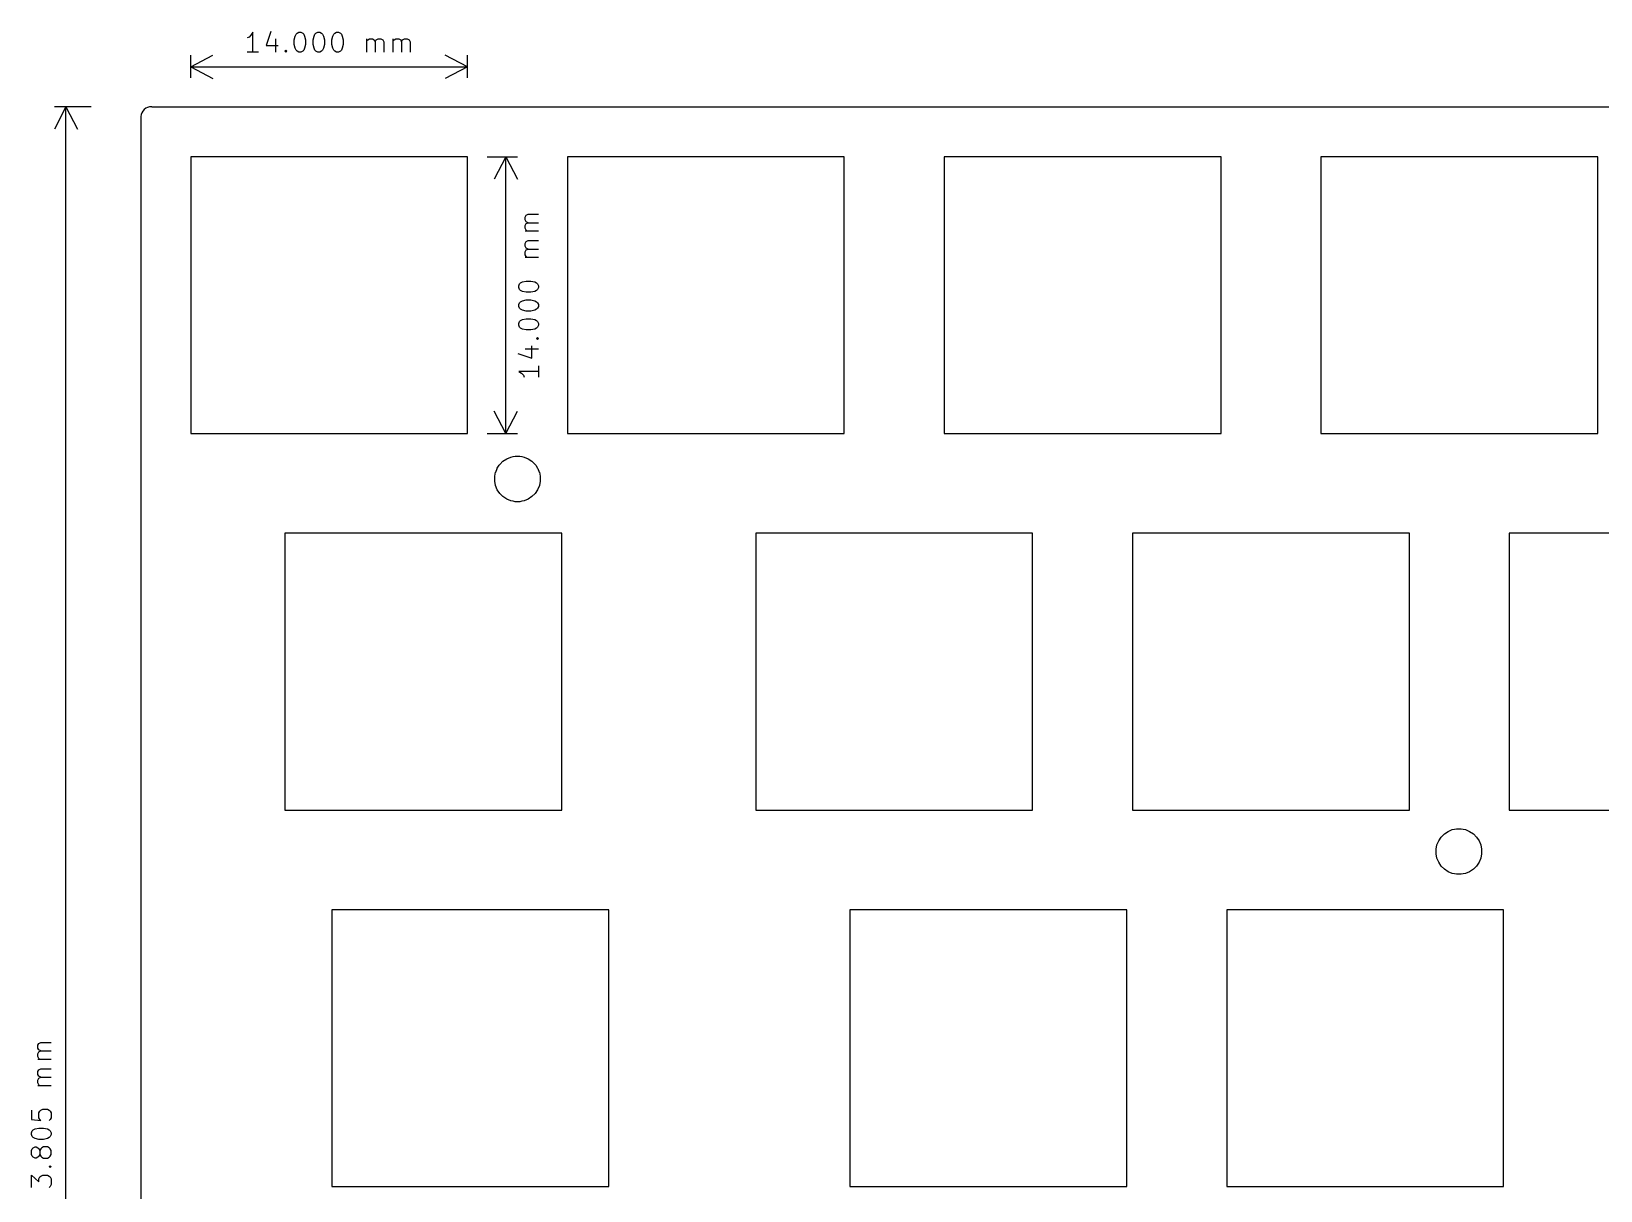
# Model space of a CAD drawing. Extents: x -39 to 106, y -122 to -6.
# Drawn here: x -37.7 to 41.6, y -64.4 to -5.8 of the extents above; entities that cross this region are included whole.
import ezdxf

# ---------------------------------------------------------------- set-up
doc = ezdxf.new("R2010")
doc.units = 0
doc.layers.add('BLACK', color=7, linetype='CONTINUOUS')

msp = doc.modelspace()

# ---------------------------------------------------------------- linework, layer by layer
at = {"layer": 'BLACK', "linetype": 'CONTINUOUS'}
for p, q in [((-26.7101, -6.04048), (-26.8054, -6.0881)), ((-26.6149, -5.94524), (-26.7101, -6.04048)), ((-26.5196, -5.80238), (-26.6149, -5.94524)), ((-26.5196, -6.80238), (-26.5196, -5.80238)), ((-25.6149, -5.75476), (-25.853, -6.46905)), ((-25.3768, -6.13571), (-25.3768, -6.80238)), ((-24.4244, -6.18333), (-24.3768, -5.99286)), ((-24.4244, -6.42143), (-24.4244, -6.18333)), ((-24.3768, -5.99286), (-24.3292, -5.89762)), ((-24.3292, -5.89762), (-24.2815, -5.85)), ((-24.2815, -5.85), (-24.1863, -5.80238)), ((-24.1863, -5.80238), (-24.0911, -5.80238)), ((-24.0911, -5.80238), (-23.9958, -5.85)), ((-23.9958, -5.85), (-23.9482, -5.89762)), ((-23.9482, -5.89762), (-23.9006, -5.99286)), ((-23.9006, -5.99286), (-23.853, -6.18333)), ((-23.853, -6.18333), (-23.853, -6.42143)), ((-23.472, -6.18333), (-23.4244, -5.99286)), ((-23.472, -6.42143), (-23.472, -6.18333)), ((-23.4244, -5.99286), (-23.3768, -5.89762)), ((-23.3768, -5.89762), (-23.3292, -5.85)), ((-23.3292, -5.85), (-23.2339, -5.80238)), ((-23.2339, -5.80238), (-23.1387, -5.80238)), ((-23.1387, -5.80238), (-23.0435, -5.85)), ((-23.0435, -5.85), (-22.9958, -5.89762)), ((-22.9958, -5.89762), (-22.9482, -5.99286)), ((-22.9482, -5.99286), (-22.9006, -6.18333)), ((-22.9006, -6.18333), (-22.9006, -6.42143)), ((-22.5196, -6.18333), (-22.472, -5.99286)), ((-22.5196, -6.42143), (-22.5196, -6.18333)), ((-22.472, -5.99286), (-22.4244, -5.89762)), ((-22.4244, -5.89762), (-22.3768, -5.85)), ((-22.3768, -5.85), (-22.2815, -5.80238)), ((-22.2815, -5.80238), (-22.1863, -5.80238)), ((-22.1863, -5.80238), (-22.0911, -5.85)), ((-22.0911, -5.85), (-22.0435, -5.89762)), ((-22.0435, -5.89762), (-21.9958, -5.99286)), ((-21.9958, -5.99286), (-21.9482, -6.18333)), ((-21.9482, -6.18333), (-21.9482, -6.42143)), ((-20.7577, -6.80238), (-20.7577, -6.13571)), ((-20.7577, -6.23095), (-20.7101, -6.18333)), ((-20.7101, -6.18333), (-20.6149, -6.13571)), ((-20.6149, -6.13571), (-20.472, -6.13571)), ((-20.472, -6.13571), (-20.3768, -6.18333)), ((-20.3768, -6.18333), (-20.3292, -6.27857)), ((-20.3292, -6.27857), (-20.2815, -6.18333)), ((-20.3292, -6.27857), (-20.3292, -6.80238)), ((-20.2815, -6.18333), (-20.1863, -6.13571)), ((-20.1863, -6.13571), (-20.0435, -6.13571)), ((-20.0435, -6.13571), (-19.9482, -6.18333)), ((-19.9482, -6.18333), (-19.9006, -6.27857)), ((-19.9006, -6.27857), (-19.9006, -6.80238)), ((-19.4244, -6.80238), (-19.4244, -6.13571)), ((-19.4244, -6.23095), (-19.3768, -6.18333)), ((-19.3768, -6.18333), (-19.2815, -6.13571)), ((-19.2815, -6.13571), (-19.1387, -6.13571)), ((-19.1387, -6.13571), (-19.0435, -6.18333)), ((-19.0435, -6.18333), (-18.9958, -6.27857)), ((-18.9958, -6.27857), (-18.9482, -6.18333)), ((-18.9958, -6.27857), (-18.9958, -6.80238)), ((-18.9482, -6.18333), (-18.853, -6.13571)), ((-18.853, -6.13571), (-18.7101, -6.13571)), ((-18.7101, -6.13571), (-18.6149, -6.18333)), ((-18.6149, -6.18333), (-18.5673, -6.27857)), ((-18.5673, -6.27857), (-18.5673, -6.80238)), ((-29.6625, -8.1), (-29.6625, -6.96358)), ((-29.6625, -7.55), (-28.536, -6.96358)), ((-26.2339, -6.80238), (-26.8054, -6.80238)), ((-25.853, -6.46905), (-25.2339, -6.46905)), ((-24.9006, -6.75476), (-24.853, -6.70714)), ((-24.853, -6.80238), (-24.9006, -6.75476)), ((-24.853, -6.70714), (-24.8054, -6.75476)), ((-24.853, -6.70714), (-24.853, -6.80238)), ((-24.8054, -6.75476), (-24.853, -6.80238)), ((-24.3768, -6.6119), (-24.4244, -6.42143)), ((-24.3292, -6.70714), (-24.3768, -6.6119)), ((-24.2815, -6.75476), (-24.3292, -6.70714)), ((-24.1863, -6.80238), (-24.2815, -6.75476)), ((-24.0911, -6.80238), (-24.1863, -6.80238)), ((-23.9958, -6.75476), (-24.0911, -6.80238)), ((-23.9482, -6.70714), (-23.9958, -6.75476)), ((-23.9006, -6.6119), (-23.9482, -6.70714)), ((-23.853, -6.42143), (-23.9006, -6.6119)), ((-23.4244, -6.6119), (-23.472, -6.42143)), ((-23.3768, -6.70714), (-23.4244, -6.6119)), ((-23.3292, -6.75476), (-23.3768, -6.70714)), ((-23.2339, -6.80238), (-23.3292, -6.75476)), ((-23.1387, -6.80238), (-23.2339, -6.80238)), ((-23.0435, -6.75476), (-23.1387, -6.80238)), ((-22.9958, -6.70714), (-23.0435, -6.75476)), ((-22.9482, -6.6119), (-22.9958, -6.70714)), ((-22.9006, -6.42143), (-22.9482, -6.6119)), ((-22.472, -6.6119), (-22.5196, -6.42143)), ((-22.4244, -6.70714), (-22.472, -6.6119)), ((-22.3768, -6.75476), (-22.4244, -6.70714)), ((-22.2815, -6.80238), (-22.3768, -6.75476)), ((-22.1863, -6.80238), (-22.2815, -6.80238)), ((-22.0911, -6.75476), (-22.1863, -6.80238)), ((-22.0435, -6.70714), (-22.0911, -6.75476)), ((-21.9958, -6.6119), (-22.0435, -6.70714)), ((-21.9482, -6.42143), (-21.9958, -6.6119)), ((-15.6625, -7.55), (-16.789, -6.96358)), ((-15.6625, -8.1), (-15.6625, -6.96358)), ((-29.6625, -7.55), (-15.6625, -7.55)), ((-29.6625, -7.55), (-28.536, -8.13642)), ((-15.6625, -7.55), (-16.789, -8.13642)), ((-34.695, -9.575), (-36.5564, -9.575)), ((-35.97, -9.575), (-36.5564, -10.7015)), ((-35.97, -113.38), (-35.97, -9.575)), ((-35.97, -9.575), (-35.3836, -10.7015)), ((-32.19, -10.07), (-32.19, -85.22)), ((-31.635, -9.575), (105.475, -9.575)), ((-15.6625, -12.1), (-29.6625, -12.1)), ((-29.6625, -12.1), (-29.6625, -26.1)), ((-15.6625, -26.1), (-15.6625, -12.1)), ((-14.6625, -12.1), (-13.1436, -12.1)), ((-13.73, -12.1), (-14.3164, -13.2265)), ((-13.73, -26.1), (-13.73, -12.1)), ((-13.73, -12.1), (-13.1436, -13.2265)), ((3.3875, -12.1), (-10.6125, -12.1)), ((-10.6125, -12.1), (-10.6125, -26.1)), ((3.3875, -26.1), (3.3875, -12.1)), ((22.4375, -12.1), (8.4375, -12.1)), ((8.4375, -12.1), (8.4375, -26.1)), ((22.4375, -26.1), (22.4375, -12.1)), ((41.4875, -12.1), (27.4875, -12.1)), ((27.4875, -12.1), (27.4875, -26.1)), ((41.4875, -26.1), (41.4875, -12.1)), ((-12.7443, -15.1476), (-12.6967, -15.0524)), ((-12.6967, -15.0524), (-12.6014, -15.0048)), ((-12.6014, -15.0048), (-12.0776, -15.0048)), ((-12.7443, -15.2905), (-12.7443, -15.1476)), ((-12.6967, -15.3857), (-12.7443, -15.2905)), ((-12.7443, -15.5762), (-12.6967, -15.481)), ((-12.7443, -15.719), (-12.7443, -15.5762)), ((-12.6967, -15.8143), (-12.7443, -15.719)), ((-12.0776, -15.8619), (-12.7443, -15.8619)), ((-12.6014, -15.4333), (-12.6967, -15.3857)), ((-12.6967, -15.481), (-12.6014, -15.4333)), ((-12.649, -15.8619), (-12.6967, -15.8143)), ((-12.6014, -15.4333), (-12.0776, -15.4333)), ((-12.7443, -16.481), (-12.6967, -16.3857)), ((-12.7443, -16.6238), (-12.7443, -16.481)), ((-12.6967, -16.719), (-12.7443, -16.6238)), ((-12.6967, -16.3857), (-12.6014, -16.3381)), ((-12.6014, -16.3381), (-12.0776, -16.3381)), ((-12.7443, -16.9095), (-12.6967, -16.8143)), ((-12.7443, -17.0524), (-12.7443, -16.9095)), ((-12.6967, -17.1476), (-12.7443, -17.0524)), ((-12.0776, -17.1952), (-12.7443, -17.1952)), ((-12.6014, -16.7667), (-12.6967, -16.719)), ((-12.6967, -16.8143), (-12.6014, -16.7667)), ((-12.649, -17.1952), (-12.6967, -17.1476)), ((-12.6014, -16.7667), (-12.0776, -16.7667)), ((-13.0776, -18.6238), (-13.03, -18.5286)), ((-13.0776, -18.719), (-13.0776, -18.6238)), ((-13.03, -18.8143), (-13.0776, -18.719)), ((-13.03, -18.5286), (-12.9824, -18.481)), ((-12.9824, -18.8619), (-13.03, -18.8143)), ((-12.9824, -18.481), (-12.8871, -18.4333)), ((-12.8871, -18.9095), (-12.9824, -18.8619)), ((-12.8871, -18.4333), (-12.6967, -18.3857)), ((-12.6967, -18.9571), (-12.8871, -18.9095)), ((-12.6967, -18.3857), (-12.4586, -18.3857)), ((-12.4586, -18.9571), (-12.6967, -18.9571)), ((-12.4586, -18.3857), (-12.2681, -18.4333)), ((-12.2681, -18.9095), (-12.4586, -18.9571)), ((-12.2681, -18.4333), (-12.1729, -18.481)), ((-12.1729, -18.8619), (-12.2681, -18.9095)), ((-12.1729, -18.481), (-12.1252, -18.5286)), ((-12.1252, -18.8143), (-12.1729, -18.8619)), ((-12.1252, -18.5286), (-12.0776, -18.6238)), ((-12.0776, -18.719), (-12.1252, -18.8143)), ((-12.0776, -18.6238), (-12.0776, -18.719)), ((-13.0776, -19.5762), (-13.03, -19.481)), ((-13.0776, -19.6714), (-13.0776, -19.5762)), ((-13.03, -19.7667), (-13.0776, -19.6714)), ((-13.03, -19.481), (-12.9824, -19.4333)), ((-12.9824, -19.8143), (-13.03, -19.7667)), ((-12.9824, -19.4333), (-12.8871, -19.3857)), ((-12.8871, -19.8619), (-12.9824, -19.8143)), ((-12.8871, -19.3857), (-12.6967, -19.3381)), ((-12.6967, -19.3381), (-12.4586, -19.3381)), ((-12.4586, -19.3381), (-12.2681, -19.3857)), ((-12.2681, -19.3857), (-12.1729, -19.4333)), ((-12.1729, -19.8143), (-12.2681, -19.8619)), ((-12.1729, -19.4333), (-12.1252, -19.481)), ((-12.1252, -19.7667), (-12.1729, -19.8143)), ((-12.1252, -19.481), (-12.0776, -19.5762)), ((-12.0776, -19.6714), (-12.1252, -19.7667)), ((-12.0776, -19.5762), (-12.0776, -19.6714)), ((-13.0776, -20.5286), (-13.03, -20.4333)), ((-13.0776, -20.6238), (-13.0776, -20.5286)), ((-13.03, -20.719), (-13.0776, -20.6238)), ((-13.03, -20.4333), (-12.9824, -20.3857)), ((-12.9824, -20.3857), (-12.8871, -20.3381)), ((-12.6967, -19.9095), (-12.8871, -19.8619)), ((-12.8871, -20.3381), (-12.6967, -20.2905)), ((-12.4586, -19.9095), (-12.6967, -19.9095)), ((-12.6967, -20.2905), (-12.4586, -20.2905)), ((-12.2681, -19.8619), (-12.4586, -19.9095)), ((-12.4586, -20.2905), (-12.2681, -20.3381)), ((-12.2681, -20.3381), (-12.1729, -20.3857)), ((-12.1729, -20.3857), (-12.1252, -20.4333)), ((-12.1252, -20.4333), (-12.0776, -20.5286)), ((-12.0776, -20.6238), (-12.1252, -20.719)), ((-12.0776, -20.5286), (-12.0776, -20.6238)), ((-12.9824, -20.7667), (-13.03, -20.719)), ((-12.8871, -20.8143), (-12.9824, -20.7667)), ((-12.6967, -20.8619), (-12.8871, -20.8143)), ((-12.4586, -20.8619), (-12.6967, -20.8619)), ((-12.2681, -20.8143), (-12.4586, -20.8619)), ((-12.1729, -20.7667), (-12.2681, -20.8143)), ((-12.1252, -20.719), (-12.1729, -20.7667)), ((-12.1729, -21.2905), (-12.1252, -21.2429)), ((-12.1252, -21.3381), (-12.1729, -21.2905)), ((-12.1729, -21.2905), (-12.0776, -21.2905)), ((-12.1252, -21.2429), (-12.0776, -21.2905)), ((-12.0776, -21.2905), (-12.1252, -21.3381)), ((-13.1252, -22.0524), (-12.411, -22.2905)), ((-12.7443, -21.8143), (-12.0776, -21.8143)), ((-12.411, -22.2905), (-12.411, -21.6714)), ((-12.0776, -22.9571), (-13.0776, -22.9571)), ((-13.0776, -22.9571), (-12.9348, -23.0524)), ((-12.0776, -22.6714), (-12.0776, -23.2429)), ((-12.9348, -23.0524), (-12.8395, -23.1476)), ((-12.8395, -23.1476), (-12.7919, -23.2429)), ((-13.73, -26.1), (-14.3164, -24.9735)), ((-13.73, -26.1), (-13.1436, -24.9735)), ((-29.6625, -26.1), (-15.6625, -26.1)), ((-14.6625, -26.1), (-13.1436, -26.1)), ((-10.6125, -26.1), (3.3875, -26.1)), ((8.4375, -26.1), (22.4375, -26.1)), ((27.4875, -26.1), (41.4875, -26.1)), ((-14.1575, -27.8548), (-14.0581, -27.706)), ((-14.0581, -27.706), (-14.0315, -27.6663)), ((-14.0315, -27.6663), (-13.8712, -27.506)), ((-13.8712, -27.506), (-13.6827, -27.38)), ((-13.6827, -27.38), (-13.4732, -27.2932)), ((-13.4732, -27.2932), (-13.362, -27.2711)), ((-13.362, -27.2711), (-13.2509, -27.249)), ((-13.2509, -27.249), (-13.0241, -27.249)), ((-13.0241, -27.249), (-12.913, -27.2711)), ((-12.913, -27.2711), (-12.8018, -27.2932)), ((-12.8018, -27.2932), (-12.5923, -27.38)), ((-12.5923, -27.38), (-12.4038, -27.506)), ((-12.4038, -27.506), (-12.2435, -27.6663)), ((-12.2435, -27.6663), (-12.2169, -27.706)), ((-12.2169, -27.706), (-12.1175, -27.8548)), ((-14.2885, -28.2866), (-14.284, -28.2643)), ((-14.2885, -28.5134), (-14.2885, -28.2866)), ((-14.2443, -28.7357), (-14.2885, -28.5134)), ((-14.284, -28.2643), (-14.2443, -28.0643)), ((-14.2443, -28.0643), (-14.2403, -28.0548)), ((-14.2403, -28.0548), (-14.1623, -27.8663)), ((-14.1623, -27.8663), (-14.1575, -27.8548)), ((-12.1175, -27.8548), (-12.1127, -27.8663)), ((-12.1127, -27.8663), (-12.0347, -28.0548)), ((-12.0347, -28.0548), (-12.0307, -28.0643)), ((-12.0307, -28.0643), (-11.9909, -28.2643)), ((-11.9865, -28.5134), (-12.0307, -28.7357)), ((-11.9909, -28.2643), (-11.9865, -28.2866)), ((-11.9865, -28.2866), (-11.9865, -28.5134)), ((-14.1575, -28.9452), (-14.2443, -28.7357)), ((-14.0315, -29.1337), (-14.1575, -28.9452)), ((-13.8712, -29.294), (-14.0315, -29.1337)), ((-13.6827, -29.42), (-13.8712, -29.294)), ((-12.4038, -29.294), (-12.5923, -29.42)), ((-12.2435, -29.1337), (-12.4038, -29.294)), ((-12.1175, -28.9452), (-12.2435, -29.1337)), ((-12.0307, -28.7357), (-12.1175, -28.9452)), ((-13.4732, -29.5068), (-13.6827, -29.42)), ((-13.362, -29.5289), (-13.4732, -29.5068)), ((-13.2509, -29.551), (-13.362, -29.5289)), ((-13.0241, -29.551), (-13.2509, -29.551)), ((-12.913, -29.5289), (-13.0241, -29.551)), ((-12.8018, -29.5068), (-12.913, -29.5289)), ((-12.5923, -29.42), (-12.8018, -29.5068)), ((-10.9, -31.15), (-24.9, -31.15)), ((-24.9, -31.15), (-24.9, -45.15)), ((-10.9, -45.15), (-10.9, -31.15)), ((-1.0875, -31.15), (-1.0875, -45.15)), ((12.9125, -31.15), (-1.0875, -31.15)), ((12.9125, -45.15), (12.9125, -31.15)), ((17.9625, -31.15), (17.9625, -45.15)), ((31.9625, -31.15), (17.9625, -31.15)), ((31.9625, -45.15), (31.9625, -31.15)), ((37.0125, -31.15), (37.0125, -45.15)), ((51.0125, -31.15), (37.0125, -31.15)), ((-24.9, -45.15), (-10.9, -45.15)), ((-1.0875, -45.15), (12.9125, -45.15)), ((17.9625, -45.15), (31.9625, -45.15)), ((37.0125, -45.15), (51.0125, -45.15)), ((33.3557, -46.9143), (33.4425, -46.7048)), ((33.4425, -46.7048), (33.5685, -46.5163)), ((33.5685, -46.5163), (33.7288, -46.356)), ((33.7288, -46.356), (33.9173, -46.23)), ((33.9173, -46.23), (34.1268, -46.1432)), ((34.1268, -46.1432), (34.238, -46.1211)), ((34.238, -46.1211), (34.3491, -46.099)), ((34.3491, -46.099), (34.5759, -46.099)), ((34.5759, -46.099), (34.687, -46.1211)), ((34.687, -46.1211), (34.7982, -46.1432)), ((34.7982, -46.1432), (35.0077, -46.23)), ((35.0077, -46.23), (35.1962, -46.356)), ((35.1962, -46.356), (35.3565, -46.5163)), ((35.3565, -46.5163), (35.4825, -46.7048)), ((35.4825, -46.7048), (35.5693, -46.9143)), ((33.3115, -47.1366), (33.3557, -46.9143)), ((33.3115, -47.3634), (33.3115, -47.1366)), ((33.3557, -47.5857), (33.3115, -47.3634)), ((33.4425, -47.7952), (33.3557, -47.5857)), ((35.5693, -47.5857), (35.4825, -47.7952)), ((35.5693, -46.9143), (35.6135, -47.1366)), ((35.6135, -47.3634), (35.5693, -47.5857)), ((35.6135, -47.1366), (35.6135, -47.3634)), ((33.5685, -47.9837), (33.4425, -47.7952)), ((33.7288, -48.144), (33.5685, -47.9837)), ((33.9173, -48.27), (33.7288, -48.144)), ((34.1268, -48.3568), (33.9173, -48.27)), ((34.238, -48.3789), (34.1268, -48.3568)), ((34.3491, -48.401), (34.238, -48.3789)), ((34.5759, -48.401), (34.3491, -48.401)), ((34.687, -48.3789), (34.5759, -48.401)), ((34.7982, -48.3568), (34.687, -48.3789)), ((35.0077, -48.27), (34.7982, -48.3568)), ((35.1962, -48.144), (35.0077, -48.27)), ((35.3565, -47.9837), (35.1962, -48.144)), ((35.4825, -47.7952), (35.3565, -47.9837)), ((-8.5187, -50.2), (-22.5187, -50.2)), ((-22.5187, -50.2), (-22.5187, -64.2)), ((-8.5187, -64.2), (-8.5187, -50.2)), ((17.675, -50.2), (3.675, -50.2)), ((3.675, -50.2), (3.675, -64.2)), ((17.675, -64.2), (17.675, -50.2)), ((36.725, -50.2), (22.725, -50.2)), ((22.725, -50.2), (22.725, -64.2)), ((36.725, -64.2), (36.725, -50.2)), ((-37.3843, -57.0489), (-37.3367, -56.9537)), ((-37.3843, -57.1918), (-37.3843, -57.0489)), ((-37.3367, -56.9537), (-37.2414, -56.9061)), ((-37.2414, -56.9061), (-36.7176, -56.9061)), ((-37.3367, -57.287), (-37.3843, -57.1918)), ((-37.3843, -57.4775), (-37.3367, -57.3823)), ((-37.3843, -57.6204), (-37.3843, -57.4775)), ((-37.3367, -57.7156), (-37.3843, -57.6204)), ((-36.7176, -57.7632), (-37.3843, -57.7632)), ((-37.2414, -57.3346), (-37.3367, -57.287)), ((-37.3367, -57.3823), (-37.2414, -57.3346)), ((-37.289, -57.7632), (-37.3367, -57.7156)), ((-37.2414, -57.3346), (-36.7176, -57.3346)), ((-37.3843, -58.3823), (-37.3367, -58.287)), ((-37.3843, -58.5251), (-37.3843, -58.3823)), ((-37.3367, -58.6204), (-37.3843, -58.5251)), ((-37.3843, -58.8108), (-37.3367, -58.7156)), ((-37.3367, -58.287), (-37.2414, -58.2394)), ((-37.2414, -58.668), (-37.3367, -58.6204)), ((-37.3367, -58.7156), (-37.2414, -58.668)), ((-37.2414, -58.2394), (-36.7176, -58.2394)), ((-37.2414, -58.668), (-36.7176, -58.668)), ((-37.3843, -58.9537), (-37.3843, -58.8108)), ((-37.3367, -59.0489), (-37.3843, -58.9537)), ((-36.7176, -59.0965), (-37.3843, -59.0965)), ((-37.289, -59.0965), (-37.3367, -59.0489)), ((-37.2414, -60.3346), (-37.1462, -60.287)), ((-37.1462, -60.287), (-36.9081, -60.287)), ((-36.9081, -60.287), (-36.8129, -60.3346)), ((-37.7176, -60.3346), (-37.7176, -60.8108)), ((-37.7176, -60.8108), (-37.2414, -60.8585)), ((-37.3367, -60.4775), (-37.289, -60.3823)), ((-37.3367, -60.7156), (-37.3367, -60.4775)), ((-37.289, -60.8108), (-37.3367, -60.7156)), ((-37.289, -60.3823), (-37.2414, -60.3346)), ((-37.2414, -60.8585), (-37.289, -60.8108)), ((-36.8129, -60.3346), (-36.7652, -60.3823)), ((-36.7652, -60.8108), (-36.8129, -60.8585)), ((-36.7652, -60.3823), (-36.7176, -60.4775)), ((-36.7176, -60.7156), (-36.7652, -60.8108)), ((-36.7176, -60.4775), (-36.7176, -60.7156)), ((-37.7176, -61.4775), (-37.67, -61.3823)), ((-37.7176, -61.5727), (-37.7176, -61.4775)), ((-37.67, -61.668), (-37.7176, -61.5727)), ((-37.67, -61.3823), (-37.6224, -61.3346)), ((-37.6224, -61.7156), (-37.67, -61.668)), ((-37.6224, -61.3346), (-37.5271, -61.287)), ((-37.5271, -61.7632), (-37.6224, -61.7156)), ((-37.5271, -61.287), (-37.3367, -61.2394)), ((-37.3367, -61.8108), (-37.5271, -61.7632)), ((-37.3367, -61.2394), (-37.0986, -61.2394)), ((-37.0986, -61.8108), (-37.3367, -61.8108)), ((-37.0986, -61.2394), (-36.9081, -61.287)), ((-36.9081, -61.7632), (-37.0986, -61.8108)), ((-36.9081, -61.287), (-36.8129, -61.3346)), ((-36.8129, -61.7156), (-36.9081, -61.7632)), ((-36.8129, -61.3346), (-36.7652, -61.3823)), ((-36.7652, -61.668), (-36.8129, -61.7156)), ((-36.7652, -61.3823), (-36.7176, -61.4775)), ((-36.7176, -61.5727), (-36.7652, -61.668)), ((-36.7176, -61.4775), (-36.7176, -61.5727)), ((-37.7176, -62.3823), (-37.67, -62.287)), ((-37.7176, -62.5727), (-37.7176, -62.3823)), ((-37.67, -62.668), (-37.7176, -62.5727)), ((-37.67, -62.287), (-37.6224, -62.2394)), ((-37.6224, -62.7156), (-37.67, -62.668)), ((-37.6224, -62.2394), (-37.5271, -62.1918)), ((-37.5271, -62.1918), (-37.4795, -62.1918)), ((-37.4795, -62.1918), (-37.3843, -62.2394)), ((-37.3843, -62.2394), (-37.3367, -62.287)), ((-37.3367, -62.668), (-37.3843, -62.7156)), ((-37.3367, -62.287), (-37.289, -62.3823)), ((-37.289, -62.5727), (-37.3367, -62.668)), ((-37.2414, -62.287), (-37.289, -62.3823)), ((-37.289, -62.3823), (-37.289, -62.5727)), ((-37.289, -62.5727), (-37.2414, -62.668)), ((-37.1938, -62.2394), (-37.2414, -62.287)), ((-37.2414, -62.668), (-37.1938, -62.7156)), ((-37.0986, -62.1918), (-37.1938, -62.2394)), ((-36.9081, -62.1918), (-37.0986, -62.1918)), ((-36.8129, -62.2394), (-36.9081, -62.1918)), ((-36.7652, -62.287), (-36.8129, -62.2394)), ((-36.8129, -62.7156), (-36.7652, -62.668)), ((-36.7176, -62.3823), (-36.7652, -62.287)), ((-36.7652, -62.668), (-36.7176, -62.5727)), ((-36.7176, -62.5727), (-36.7176, -62.3823)), ((-37.5271, -62.7632), (-37.6224, -62.7156)), ((-37.4795, -62.7632), (-37.5271, -62.7632)), ((-37.3843, -62.7156), (-37.4795, -62.7632)), ((-37.1938, -62.7156), (-37.0986, -62.7632)), ((-37.0986, -62.7632), (-36.9081, -62.7632)), ((-36.9081, -62.7632), (-36.8129, -62.7156)), ((-36.8129, -63.1918), (-36.7652, -63.1442)), ((-36.7652, -63.2394), (-36.8129, -63.1918)), ((-36.8129, -63.1918), (-36.7176, -63.1918)), ((-36.7652, -63.1442), (-36.7176, -63.1918)), ((-36.7176, -63.1918), (-36.7652, -63.2394)), ((-37.7176, -64.2394), (-37.7176, -63.6204)), ((-37.7176, -63.6204), (-37.3367, -63.9537)), ((-37.3367, -63.8108), (-37.289, -63.7156)), ((-37.3367, -63.9537), (-37.3367, -63.8108)), ((-37.289, -63.7156), (-37.2414, -63.668)), ((-37.2414, -63.668), (-37.1462, -63.6204)), ((-37.1462, -63.6204), (-36.9081, -63.6204)), ((-36.9081, -63.6204), (-36.8129, -63.668)), ((-36.8129, -63.668), (-36.7652, -63.7156)), ((-36.7652, -64.1918), (-36.8129, -64.2394)), ((-36.7652, -63.7156), (-36.7176, -63.8108)), ((-36.7176, -64.0965), (-36.7652, -64.1918)), ((-36.7176, -63.8108), (-36.7176, -64.0965)), ((-22.5187, -64.2), (-8.5187, -64.2)), ((3.675, -64.2), (17.675, -64.2)), ((22.725, -64.2), (36.725, -64.2))]:
    msp.add_line(p, q, dxfattribs=at)
at = {"layer": 'BLACK'}
msp.add_arc((-31.665, -10.1), 0.52586, 86.7295, 176.73, dxfattribs=at)

doc.saveas('drawing.dxf')
